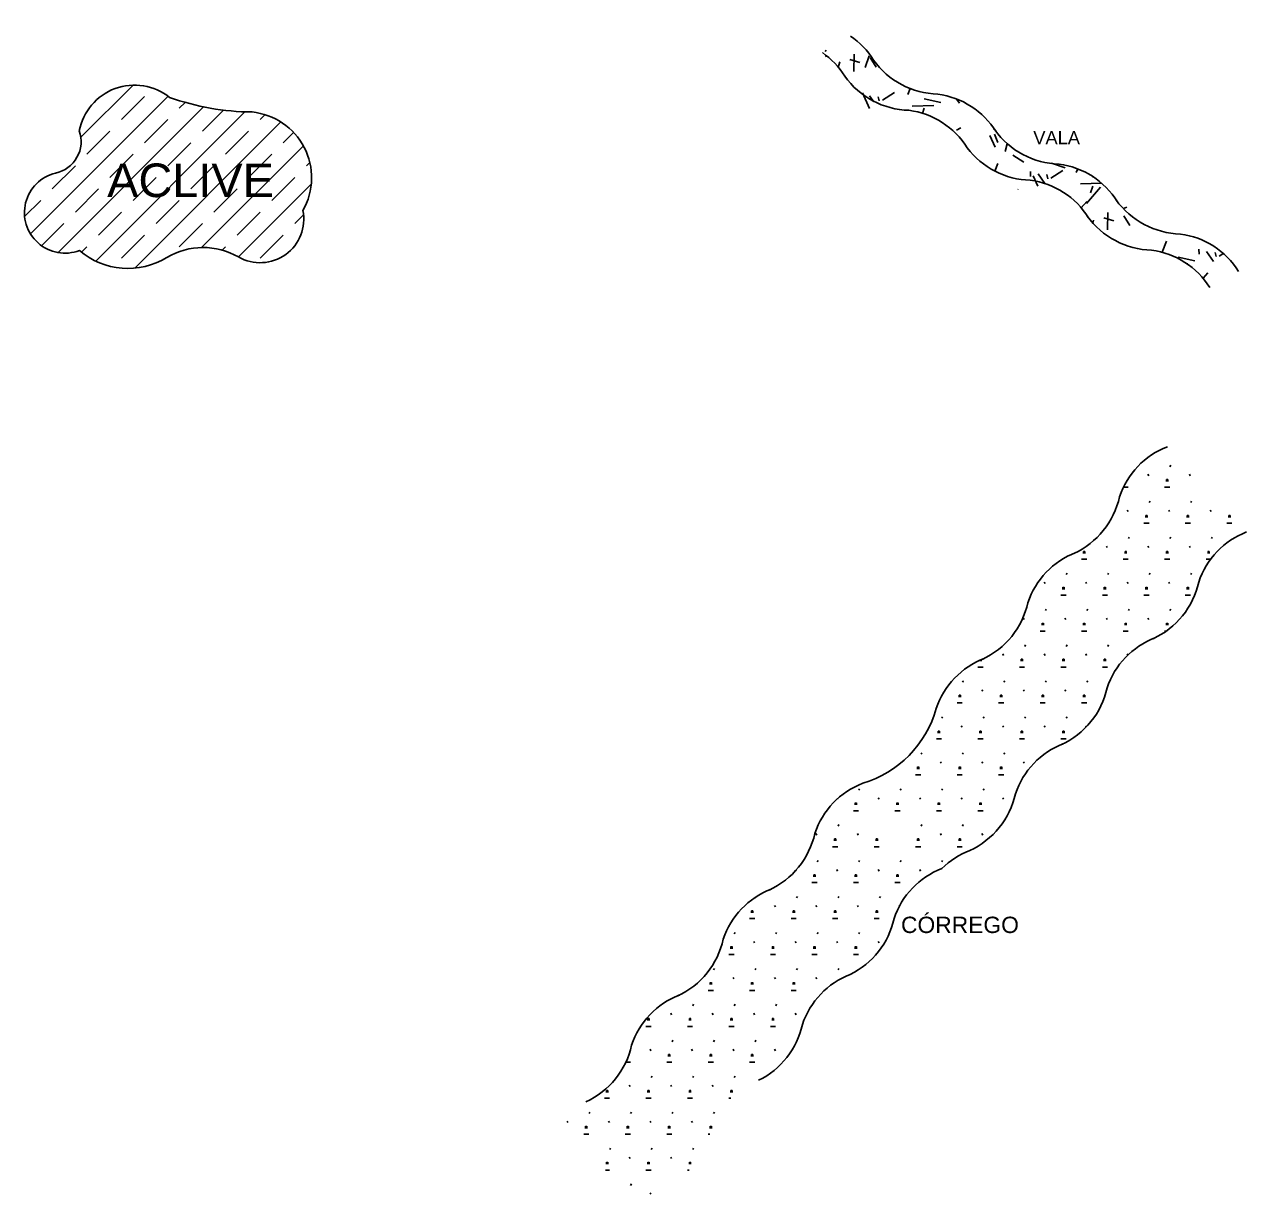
# Paper-space layout 'OBSERVAÇÕES' of a CAD drawing. Extents: x -300443 to 1108, y -9195518 to 518.
# Drawn here: x 642.8 to 829.8, y 47.6 to 228.2 of the extents above; entities that cross this region are included whole.
import ezdxf

# ---------------------------------------------------------------- set-up
doc = ezdxf.new("R2010")
doc.units = 0
doc.header["$MEASUREMENT"] = 0
doc.layers.get('0').update_dxf_attribs({"linetype": 'CONTINUOUS'})
doc.layers.add('Terreno', color=7, linetype='CONTINUOUS')
doc.styles.add('ARIAL', font='arial.ttf')
doc.styles.get("Standard").update_dxf_attribs({"font": 'arial.ttf'})

# ---------------------------------------------------------------- blocks, each defined once
blk = doc.blocks.new('A$C22E0282F')
h = blk.add_hatch()
h.set_pattern_fill('GRAVEL', color=38, scale=0.5, style=0)
h.set_pattern_definition([(228.0128, (-660604.3294533925, -8726415.616388522), (-101.60008632948, -114.3001404475629), [1.708604999999999, -169.1525]), (184.9697, (-660605.4724533925, -8726416.886388522), (152.4002465308956, 12.69991037693729), [2.932024999999999, -290.27]), (132.5104, (-660608.3934533925, -8726417.14038852), (126.9999075916584, -139.700136462302), [2.067409999999999, -204.6735]), (267.2737, (-660613.3464533925, -8726420.315388523), (12.69994485414086, 253.9999182668321), [2.670024999999999, -264.332]), (292.8337, (-660613.4734533926, -8726422.982388522), (-63.50018027750953, 152.4000866502555), [2.61817, -259.199]), (357.2737, (-660612.4574533926, -8726425.395388523), (-253.9999182668321, 12.69994485414087), [2.670024999999999, -264.332]), (37.6942, (-660609.7904533925, -8726425.522388523), (-165.1001043061996, -126.9998867849244), [3.530969999999999, -349.5655000000002]), (72.25529999999999, (-660606.9964533926, -8726423.363388522), (88.90017782733598, 279.400081030182), [3.3336, -330.0265]), (121.4296, (-660605.9804533924, -8726420.188388523), (-101.6000261763224, 165.0998057998634), [2.679064999999999, -265.2274999999999]), (175.2364, (-660607.3774533925, -8726417.902388522), (139.6998902652722, -12.69988081360578), [3.058564999999999, -149.8694999999999]), (222.3974, (-660610.4254533926, -8726417.648388524), (-152.4000045861985, -139.6998182531848), [3.955389999999999, -391.584]), (138.8141, (-660600.7734533926, -8726420.442388523), (-88.89994337112368, 76.19988278562002), [1.350025, -133.653]), (171.4692, (-660601.7894533926, -8726419.553388523), (165.099747977957, -25.40006400022849), [2.568409999999998, -254.2729999999999]), (225, (-660604.3294533925, -8726419.172388524), (-2.7e-15, -12.69999134350098), [1.796045, -16.16445]), (203.1986, (-660605.2184533925, -8726417.648388524), (63.50021412795417, 25.40011137153133), [0.967205, -95.75299999999999]), (291.8014, (-660606.1074533925, -8726418.029388523), (-12.70000890947254, 38.10002454365932), [1.367829999999999, -67.024]), (30.9638, (-660605.5994533926, -8726419.299388522), (38.09995977404113, 25.40001979330276), [2.221599999999999, -71.83149999999995]), (161.5651, (-660603.6944533925, -8726418.156388523), (25.40001159090491, -12.69998111232538), [1.606435, -38.5545]), (16.38950000000001, (-660613.4734533926, -8726418.029388523), (127.0000700698467, 38.09992074983902), [2.25044, -222.794]), (70.3462, (-660611.3144533925, -8726417.394388523), (-50.79985844338254, -139.699802442725), [1.887995, -186.911]), (293.1986, (-660603.6944533925, -8726415.616388522), (-25.40011137153132, 63.50021412795417), [1.934399999999999, -94.786]), (343.6105, (-660602.9324533925, -8726417.394388523), (-127.0000700698467, 38.09992074983906), [2.250439999999999, -222.794]), (339.4440000000001, (-660613.4734533926, -8726425.903388523), (-63.50007882127954, 25.39996918025069), [2.170174999999999, -106.3385]), (294.7751, (-660611.4414533926, -8726426.665388523), (-63.49985201813421, 139.6999351307833), [1.818359999999999, -180.0179999999999]), (66.80140000000002, (-660603.5674533925, -8726428.316388523), (25.40011137153134, 63.50021412795416), [1.934399999999999, -94.786]), (17.354, (-660602.8054533926, -8726426.538388522), (-165.1000089092998, -50.79992337802815), [2.128914999999999, -210.762]), (69.444, (-660609.7904533925, -8726428.316388523), (-25.39996918025072, -63.50007882127954), [1.085089999999999, -107.424]), (101.3098999999999, (-660604.3294533925, -8726428.316388523), (-12.69993731443674, 50.7998373045131), [0.6475749999999999, -64.10999999999999]), (165.9638, (-660604.4564533926, -8726427.681388523), (38.10002677348587, -12.69997802061821), [2.61817, -49.74524999999999]), (186.009, (-660606.9964533926, -8726427.046388524), (126.9998127221397, 12.69997034273929), [2.426334999999999, -240.207]), (303.6901, (-660605.5994533926, -8726420.442388523), (-12.70000435653616, 25.3999754961592), [1.83162, -43.9589]), (353.1571999999999, (-660604.5834533926, -8726421.966388524), (215.9000892832171, -25.4001137582742), [3.197784999999999, -316.58]), (60.94540000000001, (-660601.4084533926, -8726422.347388523), (-50.79988182914545, -88.89978805417063), [1.307539999999999, -129.4469999999999]), (90, (-660600.7734533926, -8726421.204388523), (-12.7, 12.7), [0.762, -11.938]), (120.2563999999999, (-660607.2504533925, -8726426.665388523), (50.79989233418053, -88.89995516238781), [1.764334999999999, -174.6695]), (48.01280000000001, (-660608.1394533925, -8726425.141388522), (101.60008632948, 114.3001404475629), [3.417215, -167.444]), (0, (-660605.8534533925, -8726422.601388523), (12.7, 12.7), [3.302, -9.398]), (325.3047999999999, (-660602.5514533925, -8726422.601388523), (-126.9997799547684, 88.90000845242382), [2.008049999999999, -198.7965]), (254.0546, (-660600.9004533925, -8726423.744388523), (-12.70003239850737, -50.80012101601815), [1.849145, -90.6085]), (207.6459999999999, (-660601.4084533926, -8726425.522388523), (-241.2999152451136, -127.0000798736169), [3.010724999999999, -298.0625]), (175.4261, (-660604.0754533925, -8726426.919388523), (-165.1000380237375, 12.69993855609731), [3.185144999999999, -315.3289999999999]), (175.4261, (-660604.0754533925, -8726426.919388523), (-165.1000380237375, 12.69993855609731), [3.185144999999999, -315.3289999999999])])
h.paths.add_polyline_path([(26.19870574702509, 24.86076566576958, 0.2244028336786558), (17.467998403823, 30.86222893744707, -0.2344390639960268), (7.787413092795759, 36.38244666531682, 0.1036981040397154), (4.380472032818943, 40.1608689147979), (-1.88954873011e-05, 37.74450884573162, -0.1011221699438332), (3.305188174243085, 34.04112165234983, 0.2344390639960244), (12.98577348527033, 28.52090392448008, -0.2244028335683881), (21.71648082591127, 22.51944065652788, 0.2277499697791106), (31.21604120521806, 17.26118204370141, -0.2244028339176461), (39.9467485541245, 11.25971876271069, 0.2277499694332151), (49.44630892656278, 6.00146015919745, -0.2244028338537265), (58.17701627395582, -3.119930625e-06), (62.65924119250849, 2.341321893036365, 0.2244028338537259), (53.92853384511545, 8.34278517216444, -0.2277499694332163), (44.42897347267717, 13.60104377567768, 0.2244028339176459), (35.69826612377074, 19.6025070566684, -0.2277499695882464)])
at = {"color": 38}
for points in [[(7.787413, 36.382447, 0.103698), (4.380472, 40.160869, 0.103698)], [(3.305188, 34.041122, 0.101122), (-1.9e-05, 37.744509, 0.101122)], [(26.198706, 24.860766, 0.224403), (17.467998, 30.862229, -0.234439), (7.787413, 36.382447, -0.696444)], [(21.716481, 22.519441, 0.224403), (12.985773, 28.520904, -0.234439), (3.305188, 34.041122, -0.696444)], [(44.428973, 13.601044, 0.224403), (35.698266, 19.602507, -0.234439), (26.017681, 25.122725, -0.696444)], [(39.946749, 11.259719, 0.224403), (31.216041, 17.261182, -0.22775), (21.716481, 22.519441, -0.696444)], [(62.659241, 2.341322, 0.224403), (53.928534, 8.342785, -0.234439), (44.247949, 13.863003, -0.696444)], [(58.177016, -3e-06, 0.224403), (49.446309, 6.00146, -0.234439), (39.765724, 11.521678, -0.696444)]]:
    blk.add_lwpolyline(points, format="xyb", dxfattribs=at)

psp = doc.layouts.new('OBSERVAÇÕES')

# ---------------------------------------------------------------- hatches: boundary and pattern name
at = {"layer": 'Terreno'}
h = psp.add_hatch(dxfattribs=at)
h.set_pattern_fill('JIS_STN_1E', color=28, scale=5, style=0)
h.set_pattern_definition([(45, (-1046487.949570617, -8744075.665965855), (-3.535533905932737, 3.535533905932737), []), (45, (-1046484.424570617, -8744075.665965855), (-3.535533905932737, 3.535533905932737), [5, -2.5])])
h.paths.add_polyline_path([(651.1762618806181, 211.910577364256, -0.4506319223932801), (647.5434756364641, 205.4383674096217, 1.067382333903964), (651.200006193548, 193.5978765543451, 0.3225349106091651), (664.48987702415, 192.4711144696822, -0.2744124376253749), (675.5393608669481, 192.6077087428322, 0.6424883475546274), (685.400971490141, 199.7221471629938, 0.5427718392837791), (677.6115777075249, 214.7936373967578, -0.1157725499843711), (660.8420996918071, 218.8253522980859, 0.4002338456036526)])
h = psp.add_hatch(dxfattribs=at)
h.set_pattern_fill('SWAMP', color=150, scale=0.25, style=0)
h.set_pattern_definition([(0, (-773184.2402613874, -8725865.572675033), (3.174999999999999, 5.499249999999999), [0.79375, -5.55625]), (90, (-773183.8433863871, -8725865.572675033), (-3.174999999999999, 5.499249999999999), [0.396875, -10.60165]), (90, (-773183.7441663871, -8725865.572675033), (-3.174999999999999, 5.499249999999999), [0.3175, -10.681025]), (90, (-773183.942606387, -8725865.572675033), (-3.174999999999999, 5.499249999999999), [0.3175, -10.681025]), (59.99999999999999, (-773183.644948887, -8725865.572675033), (-3.174990201761573, 5.499255657015592), [0.254, -6.096]), (120, (-773184.0418238874, -8725865.572675033), (-6.349990201761572, 5.6570155942e-06), [0.2539999999999993, -6.095999999999989])])
edge = h.paths.add_edge_path()
edge.add_arc((773.605704863156, 71.24421218036616), 12.39731748636155, 111.02590828640899, 161.6171599575398, ccw=False)
edge.add_arc((763.622667051802, 94.06478892452026), 12.53672122435164, 296.1998353925701, 335.8517510527725)
edge.add_line((775.0622997681571, 88.93602860904241), (760.9583843629309, 98.87904701194668))
edge.add_arc((751.5030940334041, 107.1111101694306), 12.53672122382424, 296.1998352719175, 318.9561790265237, ccw=False)
edge.add_arc((761.486131844061, 84.29053342713917), 12.3973174843506, 111.0259084056329, 161.6171599544008)
edge.add_arc((737.4809037026209, 90.90919126010442), 12.53672122549543, 296.1998352892226, 347.5208926224338, ccw=False)
edge.add_arc((747.463941518633, 68.08861451408768), 12.39731748475785, 111.0259084105294, 161.6171599550371)
edge.add_arc((723.4587133794059, 74.70727234519029), 12.53672122242182, 294.7445320788512, 347.52089262804367, ccw=False)
edge.add_arc((733.154281606731, 51.74975091963017), 12.39731748400602, 111.0259084014897, 134.7071215246241)
edge.add_line((724.4329789466651, 60.56067372485006), (736.6428469179161, 47.60282216965163))
edge.add_arc((745.273854625128, 38.70342966913188), 12.39731748757011, 111.02590839631691, 134.1228885586487, ccw=False)
edge.add_arc((735.5782863975701, 61.66095110027993), 12.53672122066596, 294.744532082173, 347.5208926350331)
edge.add_arc((759.5835145354001, 55.04229326917732), 12.39731748459395, 111.0259084809388, 161.617159954825, ccw=False)
edge.add_arc((749.6004767263739, 77.86287000960613), 12.53672121794572, 296.1998351981031, 347.5208926321589)
edge = h.paths.add_edge_path()
edge.add_arc((775.5083221751929, 100.492452338328), 12.39731748559633, 119.6670059272088, 161.6171599562674)
edge.add_arc((751.503094035616, 107.1111101694306), 12.53672122199558, 331.2477859857604, 347.5208926276125, ccw=False)
edge.add_line((762.4941399404281, 101.0806633438816), (775.9077189607281, 91.48728809318447))
edge.add_arc((787.6278951933571, 87.44613109714294), 12.39731748371043, 111.02590834973739, 160.9756308029924, ccw=False)
edge.add_arc((791.901163511161, 90.2070910781523), 12.39731748570827, 125.0011435446632, 134.7071215325585, ccw=False)
edge.add_line((784.7901516432839, 100.362237116312), (769.3721659919911, 111.2646883241733))
edge = h.paths.add_edge_path()
edge.add_arc((751.503094033754, 107.1111101694306), 12.53672122355412, 318.9561790253883, 331.2477859897913, ccw=False)
edge.add_line((760.9583843629309, 98.87904701194668), (775.0622997681571, 88.93602860904241))
edge.add_arc((763.62266705087, 94.06478892824555), 12.53672122592227, 335.8517510466915, 347.5208926226637)
edge.add_arc((787.6278951822981, 87.446131091555), 12.39731747504531, 160.9756307618725, 161.6171599310882, ccw=False)
edge.add_line((775.9077189607281, 91.48728809318447), (762.4941399404281, 101.0806633438816))
edge = h.paths.add_edge_path()
edge.add_arc((766.280220220048, 128.0403511021187), 16.67579490006431, 304.41416080870755, 307.93690161313594, ccw=False)
edge.add_arc((767.5045153937031, 125.477678956454), 13.87664621890282, 284.8471614397099, 306.22432419092917, ccw=False)
edge.add_arc((775.5083221708851, 100.4924523364654), 12.39731748521733, 111.025908320082, 119.6670059057673)
edge.add_line((769.3721659919911, 111.2646883241733), (784.7901516432839, 100.362237116312))
edge.add_arc((791.9011635083671, 90.2070910781523), 12.39731748405527, 111.02590828209011, 125.00114353375531, ccw=False)
edge.add_arc((782.2055952825551, 113.1646125055751), 12.53672122334059, 294.7445321900447, 317.0143664868958)
edge.add_line((791.3765163213911, 104.616888459762), (776.5323869622741, 114.8883469737967))
edge = h.paths.add_edge_path(flags=0)
edge.add_arc((784.047915049895, 103.1369212195178), 0.9999999999017498, -35.630954827413575, 54.36904488897602, ccw=False)
edge.add_line((784.86070119084, 102.5543590467324), (784.7099651784599, 102.344053355967))
edge.add_arc((783.897179036351, 102.9266155306151), 0.9999999999965496, 234.369044880844, 324.369045124702, ccw=False)
edge.add_line((783.31461685821, 102.1138293892046), (771.755990264654, 110.3984424732527))
edge.add_arc((772.3385524426781, 111.2112286128005), 0.9999999999356596, 144.3690449311019, 234.36904488626539, ccw=False)
edge.add_line((771.5257663039449, 111.7937907893112), (771.676502315976, 112.0040964800766))
edge.add_arc((772.4892884550579, 111.4215343017032), 0.9999999998485544, 54.369044894397575, 144.3690448560172, ccw=False)
edge.add_line((773.071850632849, 112.2343204431137), (784.6304772279191, 103.9497073609283))
edge = h.paths.add_edge_path()
edge.add_line((796.0067686718621, 113.5866043232282), (782.2695469867401, 123.2560895290127))
edge.add_arc((766.5205613990049, 127.9033871684125), 16.42035086033173, 307.569300557408, 343.55943310359856, ccw=False)
edge.add_line((776.5323869622741, 114.8883469737967), (791.3765163213911, 104.616888459762))
edge.add_arc((782.205595279295, 113.1646125018498), 12.53672122453251, 317.014366503643, 347.5208926301418)
edge.add_arc((806.210823425042, 106.5459546726098), 12.39731748839791, 145.3948879267611, 161.6171599697388, ccw=False)
edge = h.paths.add_edge_path()
edge.add_arc((794.091250403967, 119.5922759175202), 12.39731748426005, 134.5206697393095, 161.6171599635032)
edge.add_arc((770.0860222492561, 126.2109337467601), 12.5367212372551, 346.36739780282574, 347.52089264304675, ccw=False)
edge.add_line((782.2695469867401, 123.2560895290127), (796.0067686718621, 113.5866043232282))
edge.add_arc((806.210823419686, 106.5459546726098), 12.39731748401057, 115.73929355509719, 145.3948879127819, ccw=False)
edge.add_line((800.8269542825369, 117.7132029402902), (785.398666354894, 128.4315328635176))
edge = h.paths.add_edge_path()
edge.add_arc((810.249975934574, 145.5684503279527), 12.53672122499581, 296.1998353599907, 347.5208926306017)
edge.add_arc((834.255204076363, 138.9497924968501), 12.39731748464919, 111.02590833760911, 161.6171599549099, ccw=False)
edge.add_line((829.807169733984, 150.5216752868047), (817.687596716984, 163.5679965298524))
edge.add_arc((822.135631059363, 151.9961137398979), 12.39731748467955, 111.025908337609, 161.6171599549098)
edge.add_arc((798.130402920252, 158.6147715710005), 12.53672122233657, 296.1998353542014, 347.52089262795744, ccw=False)
edge.add_arc((808.1134407313741, 135.7941948305717), 12.39731748589607, 111.0259083282428, 161.6171599658786)
edge.add_arc((784.108212587606, 142.4128526598116), 12.53672122549543, 296.1998352892226, 347.5208926224338, ccw=False)
edge.add_arc((794.091250401639, 119.5922759156575), 12.39731748403734, 111.0259084018664, 134.5206697259849)
edge.add_line((785.398666354894, 128.4315328635176), (800.8269542825369, 117.7132029402902))
edge.add_arc((806.210823428534, 106.5459546707472), 12.39731748951376, 111.02590844372509, 115.7392935879493, ccw=False)
edge.add_arc((796.2277856049561, 129.3665314167639), 12.53672122532045, 296.199835285881, 347.5208926220889)
edge.add_arc((820.233013747443, 122.7478735856613), 12.39731748561584, 111.0259083253552, 161.6171599563945, ccw=False)
h.paths.add_polyline_path([(772.993673188794, 105.7181445546349), (777.9201768845751, 102.3022704403749), (779.2074699458401, 104.1588535029342), (774.280966249943, 107.5747276153317)], flags=16)
h.paths.add_polyline_path([(770.6147947757929, 110.7050098199298), (783.62824379997, 101.3776568602672), (785.428980846141, 103.8900309353968), (772.6577223807769, 112.6322493255039)], flags=16)

# ---------------------------------------------------------------- linework, layer by layer
at = {"layer": 'Terreno', "color": 28}
psp.add_lwpolyline([(651.17626222187, 211.9105773883656, -0.564236), (665.0012912218701, 217.0352173883656, 0.085456), (677.6115782218701, 214.7936373883656, -0.542772), (685.40097222187, 199.7221473883657, -0.642488), (675.53936122187, 192.6077083883656, 0.272046), (664.5714822218699, 192.5204303883656, -0.324842), (651.2000062218701, 193.5978763883656, -1.067382), (647.5434762218699, 205.4383673883656, 0.450632), (651.17626222187, 211.9105773883656, -0.289585)], format="xyb", dxfattribs=at)
at = {"layer": 'Terreno', "color": 150}
for points in [[(817.68759722187, 163.5679963883656, 0.224403), (810.37094322187, 155.9057913883656, -0.234439), (803.3779372218701, 147.2291333883657, -0.696444)], [(829.8071702218701, 150.5216753883656, 0.224403), (822.4905162218699, 142.8594703883656, -0.234439), (815.49751022187, 134.1828113883656, -0.696444)], [(803.66540722187, 147.3660773883656, 0.224403), (796.34875222187, 139.7038723883657, -0.234439), (789.3557472218699, 131.0272143883656, -0.696444)], [(815.78498022187, 134.3197563883656, 0.224403), (808.4683252218699, 126.6575513883656, -0.234439), (801.4753202218701, 117.9808923883656, -0.696444)], [(789.64321622187, 131.1641583883656, 0.224403), (782.3265622218701, 123.5019533883656, -0.256525), (771.06028822187, 112.0643353883656, -0.696444)], [(801.76278922187, 118.1178373883656, 0.224403), (794.44613522187, 110.4556323883656, -0.234439), (787.4531292218701, 101.7789733883657, -0.696444)], [(771.06028822187, 112.0643353883656, 0.224403), (763.74363422187, 104.4021303883657, -0.234439), (756.7506282218701, 95.72547138836558, -0.696444)], [(787.4531292218701, 101.7789733883657, 0.103698), (783.1798612218699, 99.0180133883656, 0.103698)], [(783.1798612218699, 99.0180133883656, 0.224403), (775.86320722187, 91.35580938836563, -0.227507), (769.15767122187, 82.81609538836562, -0.696444)], [(757.0380982218701, 95.86241638836566, 0.224403), (749.72144322187, 88.20021138836557, -0.234439), (742.72843822187, 79.5235523883656, -0.696444)], [(769.15767122187, 82.81609538836562, 0.224403), (761.84101622187, 75.15389038836565, -0.22775), (755.13548022187, 66.61417638836565, -0.696444)], [(743.0159072218701, 79.66049738836557, 0.224403), (735.6992532218701, 71.9982923883656, -0.234439), (728.70624722187, 63.32163338836563, -0.696444)]]:
    psp.add_lwpolyline(points, format="xyb", dxfattribs=at)

# ---------------------------------------------------------------- block references
at = {"layer": 'Terreno', "color": 6, "rotation": 1.738852}
psp.add_blockref('A$C22E0282F', (766.0344452218701, 186.1474533883656), dxfattribs=at)

# ---------------------------------------------------------------- texts
at = {"layer": 'Terreno', "color": 5, "style": 'ARIAL'}
psp.add_text('ACLIVE', height=5.136463, dxfattribs=at).set_placement((655.4354552218701, 201.7715393883656))
at = {"layer": 'Terreno', "color": 1, "insert": (797.1716132218701, 211.8631713883656), "char_height": 2, "width": 89.811313, "attachment_point": 1}
psp.add_mtext('{\\C5;VALA}', dxfattribs=at)
at = {"layer": 'Terreno', "color": 5, "insert": (776.9270192218701, 91.6515683883656), "char_height": 2.5, "width": 61.505861, "attachment_point": 1}
psp.add_mtext('CÓRREGO', dxfattribs=at)

doc.saveas('drawing.dxf')
